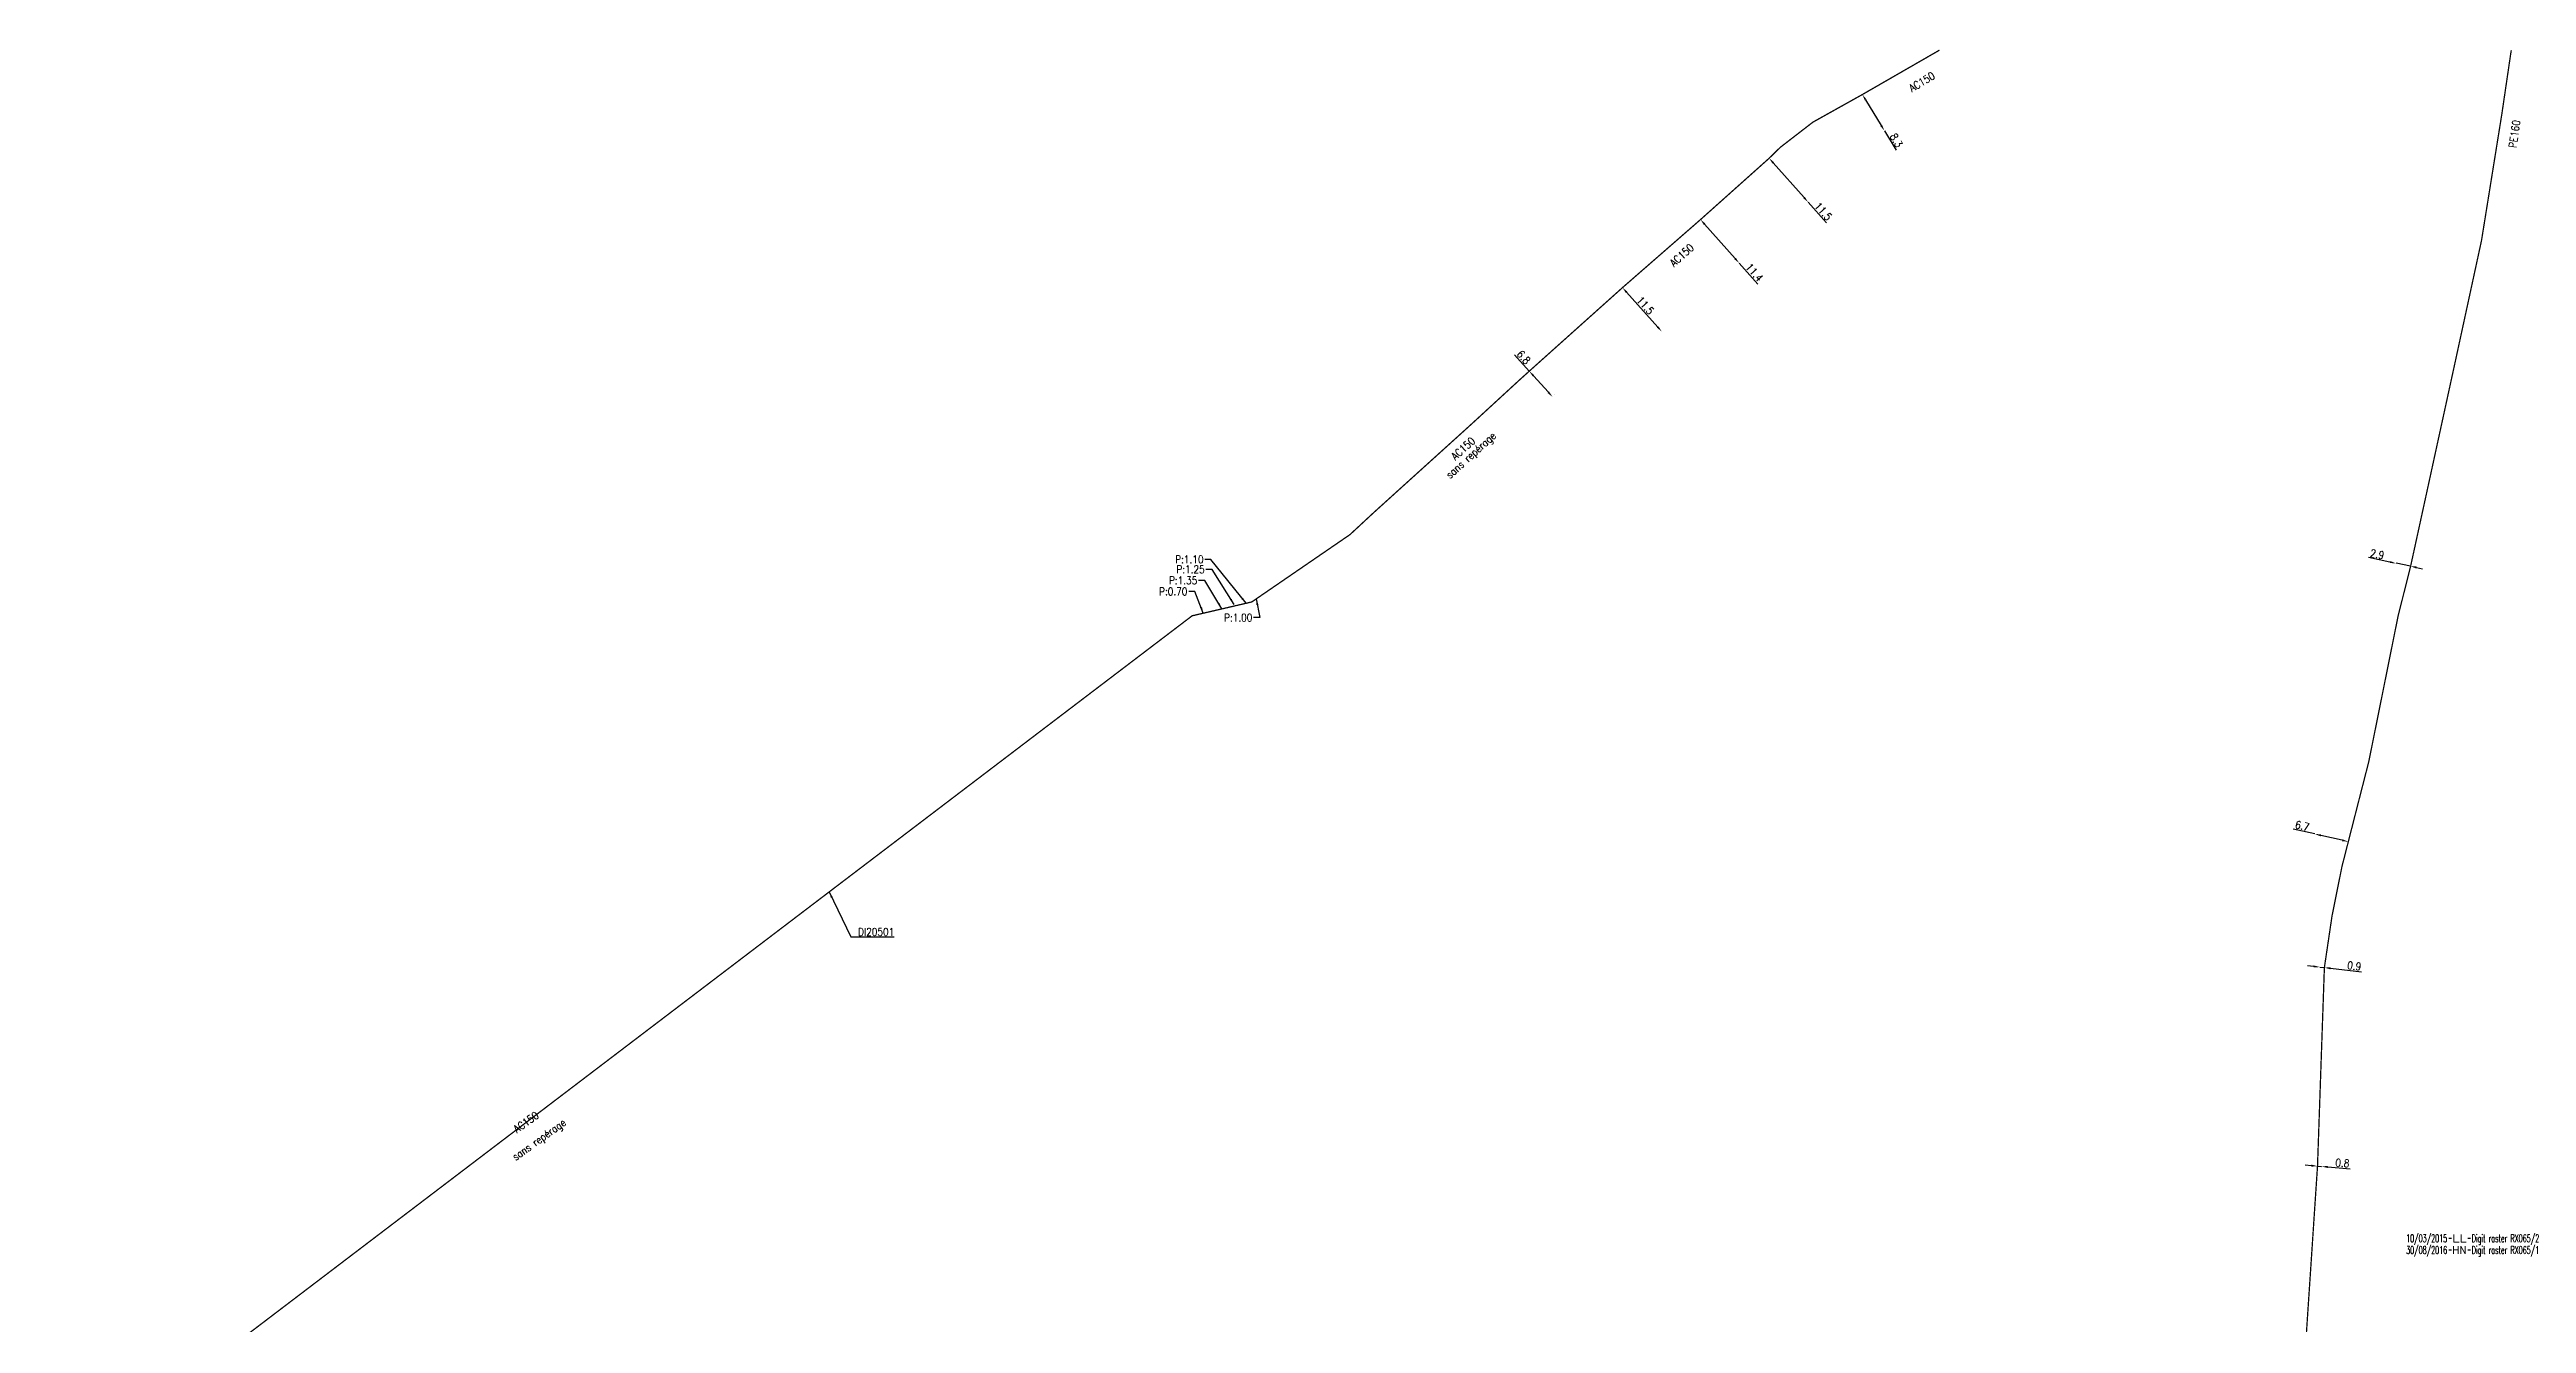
# Model space of a CAD drawing. Header units: millimetres. Extents: x 151000 to 151988, y 126000 to 127000.
# Drawn here: x 151477.5 to 151960.7, y 126751.7 to 127000.1 of the extents above; entities that cross this region are included whole.
import ezdxf
from ezdxf.enums import TextEntityAlignment as Align

# ---------------------------------------------------------------- set-up
doc = ezdxf.new("R2010")
doc.units = ezdxf.units.MM
doc.layers.get('0').update_dxf_attribs({"linetype": 'CONTINUOUS'})
doc.layers.add('G_120', color=4, linetype='CONTINUOUS')
doc.layers.add('G_910', color=7, linetype='CONTINUOUS')
doc.styles.get("Standard").update_dxf_attribs({"font": 'romans.shx', "width": 0.85})
doc.linetypes.add('G_CROSS_COUNTRY', pattern='A,8,-7.08,["CROSS COUNTRY",Standard,S=1,R=0,X=-6.34,Y=-0.5],-7.08', length=22.16)
doc.linetypes.add('G_typB_AP', pattern='A,5,-0.3,["o",Standard,S=1.5,R=0,X=0,Y=-0.5],-1.65', length=6.95)
doc.linetypes.add('G_typB_PE', pattern='A,5,-0.3,["o",Standard,S=1.5,R=0,X=0,Y=-0.5],-1.65', length=6.95)
doc.dimstyles.get("Standard").update_dxf_attribs({"dimtxt": 1.5, "dimasz": 1.2, "dimexe": 0.625, "dimexo": 0.625, "dimgap": 0.25, "dimtad": 1, "dimdec": 1, "dimzin": 0, "dimdsep": 46, "dimtxsty": 'Standard', "dimcen": -0.5, "dimadec": 0, "dimazin": 0, "dimtfac": 1, "dimtdec": 1, "dimtmove": 0, "dimatfit": 3, "dimfxl": 0, "dimtolj": 1, "dimtzin": 0, "dimarcsym": 0})

# ---------------------------------------------------------------- blocks, each defined once
blk = doc.blocks.new('*D20')
at = {"layer": 'G_120', "color": 0, "linetype": 'Continuous', "lineweight": -2, "ltscale": 0.25, "transparency": 16777216}
for p, q in [((151934.09, 126900.19), (151929.87, 126901.05)), ((151938.11, 126899.37), (151935.27, 126899.95)), ((151939.28, 126899.13), (151940.46, 126898.89))]:
    blk.add_line(p, q, dxfattribs=at)
at = {"layer": 'G_120', "color": 0, "linetype": 'Continuous', "ltscale": 0.25, "transparency": 16777216}
for points in [[(151934.13, 126900.38), (151934.05, 126899.99), (151935.27, 126899.95)], [(151939.32, 126899.32), (151939.24, 126898.93), (151938.11, 126899.37)]]:
    blk.add_solid(points, dxfattribs=at)
at = {"layer": 'G_120', "color": 0, "linetype": 'Continuous', "ltscale": 0.25, "transparency": 16777216, "insert": (151931.59, 126901.72), "char_height": 1.5, "attachment_point": 5, "rotation": 348.4659}
blk.add_mtext('\\A1;2.9', dxfattribs=at)
blk = doc.blocks.new('*D21')
at = {"layer": 'G_120', "color": 0, "linetype": 'Continuous', "lineweight": -2, "ltscale": 0.25, "transparency": 16777216}
for p, q in [((151918.75, 126782.49), (151917.55, 126782.59)), ((151919.95, 126782.4), (151920.74, 126782.34)), ((151920, 126783.02), (151920, 126783.02)), ((151920.79, 126782.96), (151920.79, 126782.96)), ((151921.94, 126782.24), (151926.3, 126781.9))]:
    blk.add_line(p, q, dxfattribs=at)
at = {"layer": 'G_120', "color": 0, "linetype": 'Continuous', "ltscale": 0.25, "transparency": 16777216}
for points in [[(151918.77, 126782.69), (151918.73, 126782.29), (151919.95, 126782.4)], [(151921.96, 126782.44), (151921.92, 126782.04), (151920.74, 126782.34)]]:
    blk.add_solid(points, dxfattribs=at)
at = {"layer": 'G_120', "color": 0, "linetype": 'Continuous', "ltscale": 0.25, "transparency": 16777216, "insert": (151924.8, 126783.02), "char_height": 1.5, "attachment_point": 5, "rotation": 355.4953}
blk.add_mtext('\\A1;0.8', dxfattribs=at)
blk = doc.blocks.new('*D29')
at = {"layer": 'G_120', "color": 0, "linetype": 'Continuous', "lineweight": -2, "transparency": 16777216}
for p, q in [((151919.2, 126821.35), (151918.01, 126821.48)), ((151920.4, 126821.21), (151921.29, 126821.11)), ((151922.48, 126820.97), (151928.55, 126820.27))]:
    blk.add_line(p, q, dxfattribs=at)
at = {"layer": 'G_120', "color": 0, "linetype": 'Continuous', "transparency": 16777216}
for points in [[(151919.23, 126821.54), (151919.18, 126821.15), (151920.4, 126821.21)], [(151922.51, 126821.17), (151922.46, 126820.77), (151921.29, 126821.11)]]:
    blk.add_solid(points, dxfattribs=at)
at = {"layer": 'G_120', "color": 0, "linetype": 'Continuous', "transparency": 16777216, "insert": (151927.12, 126821.44), "char_height": 1.5, "attachment_point": 5, "rotation": 353.46}
blk.add_mtext('\\A1;0.9', dxfattribs=at)
blk = doc.blocks.new('*D30')
at = {"layer": 'G_120', "color": 0, "linetype": 'Continuous', "lineweight": -2, "transparency": 16777216}
for p, q in [((151919.43, 126847.17), (151915.23, 126848.13)), ((151924.79, 126845.94), (151920.6, 126846.9))]:
    blk.add_line(p, q, dxfattribs=at)
at = {"layer": 'G_120', "color": 0, "linetype": 'Continuous', "transparency": 16777216}
for points in [[(151920.64, 126847.09), (151920.55, 126846.7), (151919.43, 126847.17)], [(151924.84, 126846.13), (151924.75, 126845.74), (151925.96, 126845.67)]]:
    blk.add_solid(points, dxfattribs=at)
at = {"layer": 'G_120', "color": 0, "linetype": 'Continuous', "transparency": 16777216, "insert": (151916.97, 126848.75), "char_height": 1.5, "attachment_point": 5, "rotation": 347.1207}
blk.add_mtext('\\A1;6.7', dxfattribs=at)
blk = doc.blocks.new('*D45')
at = {"layer": 'G_120', "color": 0, "linetype": 'Continuous', "lineweight": -2, "transparency": 16777216}
blk.add_line((151785.17, 126952.81), (151791.24, 126946.02), dxfattribs=at)
at = {"layer": 'G_120', "color": 0, "linetype": 'Continuous', "transparency": 16777216}
for points in [[(151785.32, 126952.94), (151785.02, 126952.68), (151784.37, 126953.7)], [(151791.39, 126946.16), (151791.09, 126945.89), (151792.04, 126945.13)]]:
    blk.add_solid(points, dxfattribs=at)
at = {"layer": 'G_120', "color": 0, "linetype": 'Continuous', "transparency": 16777216, "insert": (151788.82, 126950.22), "char_height": 1.5, "attachment_point": 5, "rotation": 311.8023}
blk.add_mtext('\\A1;11.5', dxfattribs=at)
blk = doc.blocks.new('*D46')
at = {"layer": 'G_120', "color": 0, "linetype": 'Continuous', "lineweight": -2, "transparency": 16777216}
for p, q in [((151800.39, 126966.08), (151806.34, 126959.39)), ((151807.13, 126958.49), (151810.76, 126954.4))]:
    blk.add_line(p, q, dxfattribs=at)
at = {"layer": 'G_120', "color": 0, "linetype": 'Continuous', "transparency": 16777216}
for points in [[(151800.54, 126966.21), (151800.24, 126965.94), (151799.59, 126966.97)], [(151806.49, 126959.52), (151806.19, 126959.25), (151807.13, 126958.49)]]:
    blk.add_solid(points, dxfattribs=at)
at = {"layer": 'G_120', "color": 0, "linetype": 'Continuous', "transparency": 16777216, "insert": (151810.09, 126956.66), "char_height": 1.5, "attachment_point": 5, "rotation": 311.6205}
blk.add_mtext('\\A1;11.4', dxfattribs=at)
blk = doc.blocks.new('*D47')
at = {"layer": 'G_120', "color": 0, "linetype": 'Continuous', "lineweight": -2, "transparency": 16777216}
for p, q in [((151813.78, 126978.03), (151819.79, 126971.27)), ((151820.59, 126970.37), (151824.18, 126966.33))]:
    blk.add_line(p, q, dxfattribs=at)
at = {"layer": 'G_120', "color": 0, "linetype": 'Continuous', "transparency": 16777216}
for points in [[(151813.93, 126978.16), (151813.63, 126977.9), (151812.98, 126978.93)], [(151819.94, 126971.4), (151819.64, 126971.13), (151820.59, 126970.37)]]:
    blk.add_solid(points, dxfattribs=at)
at = {"layer": 'G_120', "color": 0, "linetype": 'Continuous', "transparency": 16777216, "insert": (151823.53, 126968.57), "char_height": 1.5, "attachment_point": 5, "rotation": 311.6402}
blk.add_mtext('\\A1;11.5', dxfattribs=at)
blk = doc.blocks.new('*D48')
at = {"layer": 'G_120', "color": 0, "linetype": 'Continuous', "lineweight": -2, "transparency": 16777216}
for p, q in [((151831.79, 126990.33), (151834.86, 126985.29)), ((151835.48, 126984.27), (151837.75, 126980.53))]:
    blk.add_line(p, q, dxfattribs=at)
at = {"layer": 'G_120', "color": 0, "linetype": 'Continuous', "transparency": 16777216}
for points in [[(151831.96, 126990.44), (151831.62, 126990.23), (151831.17, 126991.36)], [(151835.03, 126985.4), (151834.69, 126985.19), (151835.48, 126984.27)]]:
    blk.add_solid(points, dxfattribs=at)
at = {"layer": 'G_120', "color": 0, "linetype": 'Continuous', "transparency": 16777216, "insert": (151837.78, 126982.41), "char_height": 1.5, "attachment_point": 5, "rotation": 301.2946}
blk.add_mtext('\\A1;8.3', dxfattribs=at)
blk = doc.blocks.new('*D49')
at = {"layer": 'G_120', "color": 0, "linetype": 'Continuous', "lineweight": -2, "transparency": 16777216}
for p, q in [((151766.19, 126937.42), (151763.3, 126940.62)), ((151766.66, 126937.84), (151766.66, 126937.84)), ((151769.91, 126933.3), (151767, 126936.53)), ((151771.18, 126932.82), (151771.18, 126932.82))]:
    blk.add_line(p, q, dxfattribs=at)
at = {"layer": 'G_120', "color": 0, "linetype": 'Continuous', "transparency": 16777216}
for points in [[(151767.14, 126936.66), (151766.85, 126936.39), (151766.19, 126937.42)], [(151770.06, 126933.43), (151769.76, 126933.16), (151770.71, 126932.4)]]:
    blk.add_solid(points, dxfattribs=at)
at = {"layer": 'G_120', "color": 0, "linetype": 'Continuous', "transparency": 16777216, "insert": (151765.09, 126940.13), "char_height": 1.5, "attachment_point": 5, "rotation": 312.0449}
blk.add_mtext('\\A1;6.8', dxfattribs=at)
blk = doc.blocks.new('GIS_MODF')
at = {"color": 0, "linetype": 'Continuous', "flags": 128}
for points in [[(-2.18, -0.01), (-1.68, -0.01)], [(1.52, -0.01), (2.02, -0.01)]]:
    blk.add_lwpolyline(points, dxfattribs=at)
at = {"color": 0, "linetype": 'Continuous', "width": 0.5}
blk.add_attdef('DATE', text='', height=1.5, dxfattribs=at).set_placement((-2.5, -0.8), align=Align.RIGHT)
at = {"color": 0, "linetype": 'Continuous', "width": 1.771291}
blk.add_attdef('USER', text='', height=1.5, dxfattribs=at).set_placement((-1.51, -0.8), (1.28, -0.8), align=Align.FIT)
at = {"color": 0, "linetype": 'Continuous', "width": 0.5}
blk.add_attdef('DESC', (2.29, -0.8), '', height=1.5, dxfattribs=at)

msp = doc.modelspace()

# ---------------------------------------------------------------- linework, layer by layer
at = {"layer": 'G_120', "linetype": 'G_typB_AP', "ltscale": 0.5, "const_width": 0.25, "flags": 128}
msp.add_lwpolyline([(151764.26, 126935.68), (151766.19, 126937.42), (151784.37, 126953.7), (151799.59, 126966.97), (151812.98, 126978.93), (151815.14, 126981.05), (151821.52, 126985.97), (151831.17, 126991.36), (151846.19, 127000)], dxfattribs=at)
at = {"layer": 'G_120', "linetype": 'G_typB_PE', "ltscale": 0.5, "const_width": 0.25, "flags": 128}
msp.add_lwpolyline([(151874.76, 126300.99), (151875.35, 126306.36), (151879.46, 126343.34), (151880.86, 126356.01), (151886.55, 126408.31), (151889.13, 126431.22), (151894.22, 126482.99), (151894.3, 126483.88), (151895.25, 126488.29), (151895, 126490.16), (151896.08, 126500), (151896.54, 126504.15), (151901.77, 126545.1), (151906.68, 126588.83), (151908.21, 126601.7), (151910.92, 126629.28), (151911.77, 126638.91), (151914.46, 126650.22), (151914.92, 126652.07), (151914.51, 126671.07), (151912.25, 126680.03, -0.091944), (151912.25, 126680.12), (151912.37, 126681.17), (151913.97, 126694.51), (151915.28, 126713.75), (151916.89, 126736.84), (151917.8, 126750.05), (151919.95, 126782.4), (151921.29, 126821.11), (151922.78, 126831.18), (151924.72, 126840.82), (151927.2, 126850.53), (151929.95, 126861.27), (151935.67, 126889.67), (151938.11, 126899.37), (151941.31, 126914.02), (151946.64, 126938.45), (151951.94, 126962.88), (151955.91, 126987.56), (151957.65, 126999.38), (151957.76, 127000)], format="xyb", dxfattribs=at)
at = {"layer": 'G_120', "linetype": 'G_CROSS_COUNTRY', "const_width": 0.25}
msp.add_lwpolyline([(151764.26, 126935.68), (151754.98, 126927.15), (151735.9, 126909.89), (151731.22, 126905.55), (151712.05, 126892.41), (151700.42, 126889.71), (151700.42, 126889.71), (151433.76, 126686.94), (151417.74, 126679.28), (151412.13, 126677.06), (151405.77, 126674.47), (151342.67, 126657.31), (151261.37, 126635.61), (151221.67, 126625.34), (151203.45, 126620.26), (151202.55, 126620.06), (151202.55, 126620.06), (151082.02, 126589.17), (151029.62, 126576.02), (151027.17, 126575.45), (151000, 126570.94)], dxfattribs=at)

# ---------------------------------------------------------------- block references
at = {"layer": 'G_910'}
ref = msp.add_blockref('GIS_MODF', (151947.75, 126768.37), dxfattribs=at)
ref.add_attrib('DATE', '10/03/2015', dxfattribs={"layer": '0', "color": 0, "linetype": 'Continuous', "height": 1.5, "width": 0.5}).set_placement((151945.25, 126767.57), align=Align.RIGHT)
ref.add_attrib('USER', 'LL', dxfattribs={"layer": '0', "color": 0, "linetype": 'Continuous', "height": 1.5, "width": 1.180861}).set_placement((151946.24, 126767.57), (151949.03, 126767.57), align=Align.FIT)
ref.add_attrib('DESC', 'Digit raster RX065/2', (151950.04, 126767.57), dxfattribs={"layer": '0', "color": 0, "linetype": 'Continuous', "height": 1.5, "width": 0.5})
ref = msp.add_blockref('GIS_MODF', (151947.75, 126766.07), dxfattribs=at)
ref.add_attrib('DATE', '30/08/2016', dxfattribs={"layer": '0', "color": 0, "linetype": 'Continuous', "height": 1.5, "width": 0.5}).set_placement((151945.25, 126765.28), align=Align.RIGHT)
ref.add_attrib('USER', 'HN', dxfattribs={"layer": '0', "color": 0, "linetype": 'Continuous', "height": 1.5, "width": 0.97421}).set_placement((151946.24, 126765.28), (151949.03, 126765.28), align=Align.FIT)
ref.add_attrib('DESC', 'Digit raster RX065/1', (151950.04, 126765.28), dxfattribs={"layer": '0', "color": 0, "linetype": 'Continuous', "height": 1.5, "width": 0.5})

# ---------------------------------------------------------------- texts
at = {"layer": 'G_120', "linetype": 'Continuous', "width": 0.85}
for rotation, p in [(30.9909, (151842.77, 126993.83)), (41.8421, (151795.93, 126960.02))]:
    msp.add_text('AC150', height=1.5, rotation=rotation, dxfattribs=at).set_placement(p, align=Align.MIDDLE_CENTER)
for s, rotation, p in [('PE160', 81.6763, (151958.73, 126980.85)), ('sans repérage', 42.1206, (151750.73, 126916.35)), ('AC150', 42.1206, (151751.78, 126919.96)), ('AC150', 35.6143, (151568.73, 126788.8)), ('sans repérage', 35.6143, (151568.46, 126783.4))]:
    msp.add_text(s, height=1.5, rotation=rotation, dxfattribs=at).set_placement(p)
at = {"layer": 'G_120', "linetype": 'Continuous', "char_height": 1.5}
for s, insert, attachment_point in [('\\A1;P:1.10', (151702.64, 126899.96), 9), ('\\A1;P:1.25', (151702.87, 126898.02), 9), ('\\A1;P:0.70', (151699.5, 126893.7), 9), ('\\A1;P:1.35', (151701.42, 126895.86), 9), ('\\A1;P:1.00', (151712.17, 126888.61), 9), ('\\A1;DI20501', (151635.26, 126827.33), 7)]:
    msp.add_mtext(s, dxfattribs=dict(at, insert=insert, attachment_point=attachment_point))

# ---------------------------------------------------------------- dimensions: what is measured, and where the dimension line sits
at = {"layer": 'G_120', "linetype": 'Continuous'}
for base, p1, p2, angle, picture, middle, dimtype in [((151835.48, 126984.27), (151831.17, 126991.36), (151835.48, 126984.27), 121.2946, '*D48', (151836.93, 126981.89), 160), ((151820.59, 126970.37), (151812.98, 126978.93), (151820.59, 126970.37), 131.6402, '*D47', (151822.78, 126967.9), 160), ((151807.1334, 126958.4887), (151799.594803, 126966.973514), (151807.1334, 126958.4887), 131.620486, '*D46', (151809.346588, 126955.997721), 160), ((151792.04, 126945.13), (151784.37, 126953.7), (151792.04, 126945.13), 131.8023, '*D45', (151788.08, 126949.56), 160), ((151770.71, 126932.4), (151766.19, 126937.42), (151770.71, 126932.4), 132.0449, '*D49', (151764.35, 126939.46), 160), ((151920.4, 126821.21), (151921.29, 126821.11), (151920.4, 126821.21), 173.46, '*D29', (151927.01, 126820.45), 161)]:
    dim = msp.add_linear_dim(base=base, p1=p1, p2=p2, angle=angle, dimstyle='Standard', dxfattribs=at)
    dim.commit()
    dim.dimension.update_dxf_attribs({"geometry": picture, "text_midpoint": middle, "dimtype": dimtype})
at = {"layer": 'G_120', "linetype": 'Continuous', "ltscale": 0.25}
for base, p1, p2, angle, picture, middle in [((151935.27, 126899.95), (151938.11, 126899.37), (151935.27, 126899.95), 168.4659, '*D20', (151931.39, 126900.74)), ((151919.95, 126782.4), (151920.74, 126782.34), (151919.95, 126782.4), 175.4953, '*D21', (151924.72, 126782.02))]:
    dim = msp.add_linear_dim(base=base, p1=p1, p2=p2, angle=angle, dimstyle='Standard', override={"dimtmove": 0}, dxfattribs=at)
    dim.commit()
    dim.dimension.update_dxf_attribs({"geometry": picture, "text_midpoint": middle, "dimtype": 161})
at = {"layer": 'G_120', "linetype": 'Continuous'}
dim = msp.add_linear_dim(base=(151925.96, 126845.67), p1=(151919.43, 126847.17), p2=(151925.96, 126845.67), angle=347.1207, dimstyle='Standard', override={"dimse2": 1}, dxfattribs=at)
dim.commit()
dim.dimension.update_dxf_attribs({"geometry": '*D30', "text_midpoint": (151916.74, 126847.78), "dimtype": 161})

# ---------------------------------------------------------------- leaders
at = {"layer": 'G_120', "linetype": 'Continuous', "annotation_type": 0, "has_hookline": 1, "hookline_direction": 1, "text_width": 5.71}
for points in [[(151710.94, 126892.15), (151704.09, 126900.71), (151702.89, 126900.71)], [(151708.61, 126891.9), (151704.32, 126898.77), (151703.12, 126898.77)], [(151702.6, 126890.22), (151700.95, 126894.45), (151699.75, 126894.45)], [(151706.23, 126891.06), (151702.87, 126896.61), (151701.67, 126896.61)], [(151712.93, 126893.01), (151713.62, 126889.36), (151712.42, 126889.36)]]:
    msp.add_leader(points, dimstyle='Standard', override={"dimgap": 0.25, "dimtad": 0}, dxfattribs=at)
at = {"layer": 'G_120', "linetype": 'Continuous', "annotation_type": 0, "has_hookline": 1, "hookline_direction": 0, "text_width": 7.04}
msp.add_leader([(151629.61, 126835.89), (151633.81, 126827.08), (151635.01, 126827.08)], dimstyle='Standard', dxfattribs=at)

doc.saveas('drawing.dxf')
